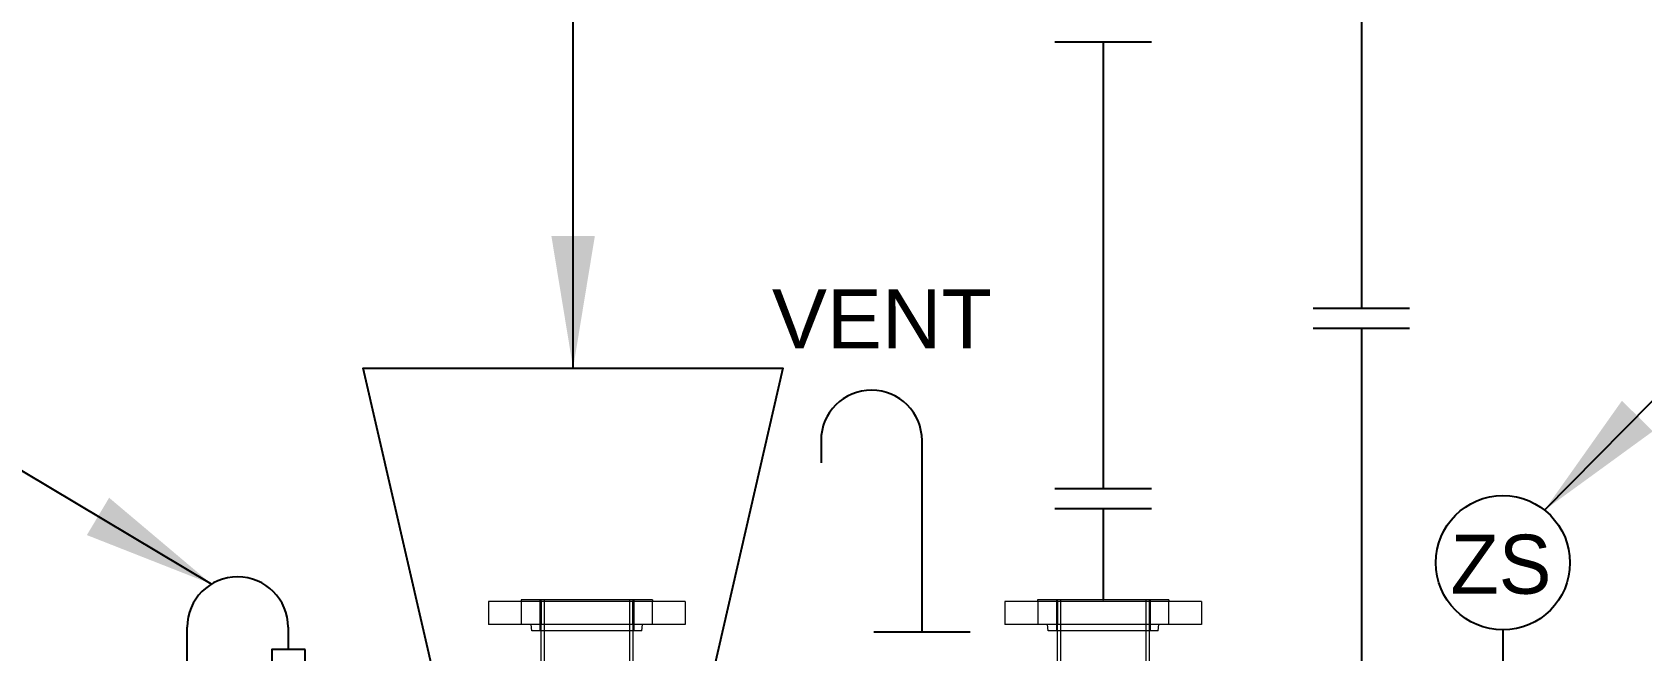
# Model space of a CAD drawing. Header units: millimetres. Extents: x 25096 to 30217, y 6541 to 10165.
# Drawn here: x 28592.9 to 28897.3, y 9630.2 to 9747.2 of the extents above; entities that cross this region are included whole.
import ezdxf

# ---------------------------------------------------------------- set-up
doc = ezdxf.new("R2010")
doc.units = ezdxf.units.MM
doc.layers.add('Equipment', color=123, linetype='Continuous')
doc.dimstyles.new('ISO-25', dxfattribs={"dimtxt": 2.5, "dimasz": 2.5, "dimexe": 1.25, "dimexo": 0.625, "dimtad": 1, "dimtxsty": 'Standard', "dimcen": 2.5, "dimadec": 0, "dimazin": 0, "dimtfac": 1, "dimtmove": 0, "dimatfit": 3, "dimfxl": 1, "dimarcsym": 0})

# ---------------------------------------------------------------- blocks, each defined once
blk = doc.blocks.new('A$Ce64cb7e9')
at = {"layer": 'Equipment', "linetype": 'Continuous', "lineweight": 0, "extrusion": (-2.22045e-16, 1, 0)}
for p, q in [((124.2, 2049.9), (314.7, 2049.9)), ((124.2, 2049.9), (124.2, 2027.5)), ((156, 2051.4), (283, 2051.4)), ((156, 2051.4), (156, 2049.9)), ((156.1, 2049.9), (156.1, 2027.5)), ((174.1, 2051.4), (174.1, 2021.4)), ((175, 2051.4), (175, 2021.4)), ((175.1, 2049.9), (175.1, 2027.5)), ((178.1, 2051.4), (178.1, 1899)), ((260.9, 2051.4), (260.9, 1899)), ((263.8, 2049.9), (263.8, 2027.5)), ((263.9, 2051.4), (263.9, 2021.4)), ((264.8, 2051.4), (264.8, 2021.4)), ((282.9, 2049.9), (282.9, 2027.5)), ((283, 2051.4), (283, 2049.9)), ((314.7, 2049.9), (314.7, 2027.5)), ((624.2, 2049.9), (814.7, 2049.9)), ((624.2, 2049.9), (624.2, 2027.5)), ((656, 2051.4), (783, 2051.4)), ((656, 2051.4), (656, 2049.9)), ((656.1, 2049.9), (656.1, 2027.5)), ((674.1, 2051.4), (674.1, 2021.4)), ((675, 2051.4), (675, 2021.4)), ((675.1, 2049.9), (675.1, 2027.5)), ((678.1, 2051.4), (678.1, 1899)), ((760.9, 2051.4), (760.9, 1899)), ((763.8, 2049.9), (763.8, 2027.5)), ((763.9, 2051.4), (763.9, 2021.4)), ((764.8, 2051.4), (764.8, 2021.4)), ((782.9, 2049.9), (782.9, 2027.5)), ((783, 2051.4), (783, 2049.9)), ((814.7, 2049.9), (814.7, 2027.5)), ((124.2, 2027.5), (314.7, 2027.5)), ((166.2, 2021.4), (165.5, 2027.5)), ((272.7, 2021.4), (273.4, 2027.5)), ((624.2, 2027.5), (814.7, 2027.5)), ((666.2, 2021.4), (665.5, 2027.5)), ((772.7, 2021.4), (773.4, 2027.5)), ((166.2, 2021.4), (272.7, 2021.4)), ((175, 2021.4), (175, 1906)), ((263.9, 2021.4), (263.9, 1906)), ((666.2, 2021.4), (772.7, 2021.4)), ((675, 2021.4), (675, 1906)), ((763.9, 2021.4), (763.9, 1906))]:
    blk.add_line(p, q, dxfattribs=at)

msp = doc.modelspace()

# ---------------------------------------------------------------- linework, layer by layer
at = {"linetype": 'Continuous', "lineweight": -3}
for p, q in [((28804.52, 9745.31), (28786.27, 9745.31)), ((28835.1, 9695), (28853.35, 9695)), ((28835.1, 9691.21), (28853.35, 9691.21)), ((28804.52, 9660.84), (28786.27, 9660.84)), ((28804.52, 9657.05), (28786.27, 9657.05)), ((28770.25, 9633.75), (28752, 9633.75))]:
    msp.add_line(p, q, dxfattribs=at)
for p, q in [((28742.04, 9669.97), (28742.04, 9665.79)), ((28761.13, 9633.75), (28761.13, 9669.97)), ((28622.15, 9615.35), (28622.15, 9634.66)), ((28641.24, 9634.66), (28641.24, 9630.48)), ((28870.98, 9634.19), (28870.98, 9615.35))]:
    msp.add_line(p, q)
for points in [[(28844.22, 10069.23), (28844.22, 9695)], [(28795.4, 9745.31), (28795.4, 9660.84), (28795.4, 9660.84)], [(28844.22, 9691.21), (28844.22, 9611.45), (28844.22, 9611.45)], [(28795.4, 9657.05), (28795.4, 9639.85), (28795.4, 9639.85)]]:
    msp.add_lwpolyline(points)
for points in [[(28672.1, 9611.45), (28655.47, 9683.66), (28734.83, 9683.66), (28718.2, 9611.45)], [(28644.5, 9630.48), (28638.2, 9630.48), (28638.2, 9626.52), (28644.5, 9626.52)]]:
    msp.add_lwpolyline(points, close=True)
msp.add_circle((28870.98, 9646.88), 12.69)
for centre in [(28751.58, 9669.97), (28631.7, 9634.66)]:
    msp.add_arc(centre, 9.55, 0, 180)

# ---------------------------------------------------------------- block references
at = {"xscale": -0.1953125, "yscale": 0.1953125, "zscale": 0.1953125}
msp.add_blockref('A$Ce64cb7e9', (28838.26, 9239.18), dxfattribs=at)

# ---------------------------------------------------------------- texts
at = {"insert": (28732.75, 9698.57), "char_height": 11.1664, "attachment_point": 1}
msp.add_mtext_dynamic_manual_height_columns('{\\fArial|b0|i0|c0|p34;\\C256;VENT}', width=72.8286, gutter_width=15, heights=[0], dxfattribs=at)
at = {"insert": (28861.08, 9652.18), "char_height": 11.166, "width": 777.1843, "attachment_point": 1}
msp.add_mtext('ZS', dxfattribs=at)

# ---------------------------------------------------------------- leaders
at = {"linetype": 'Continuous', "lineweight": -3}
for points in [[(28695.15, 9683.66), (28695.15, 9763.27)], [(28878.86, 9656.83), (28926.1, 9704.7), (29005.19, 9704.7)], [(28626.77, 9642.83), (28581.87, 9669.61), (28505.75, 9669.61)]]:
    msp.add_leader(points, dimstyle='ISO-25', override={"dimscale": 10, "dimtad": 0}, dxfattribs=at)

doc.saveas('drawing.dxf')
